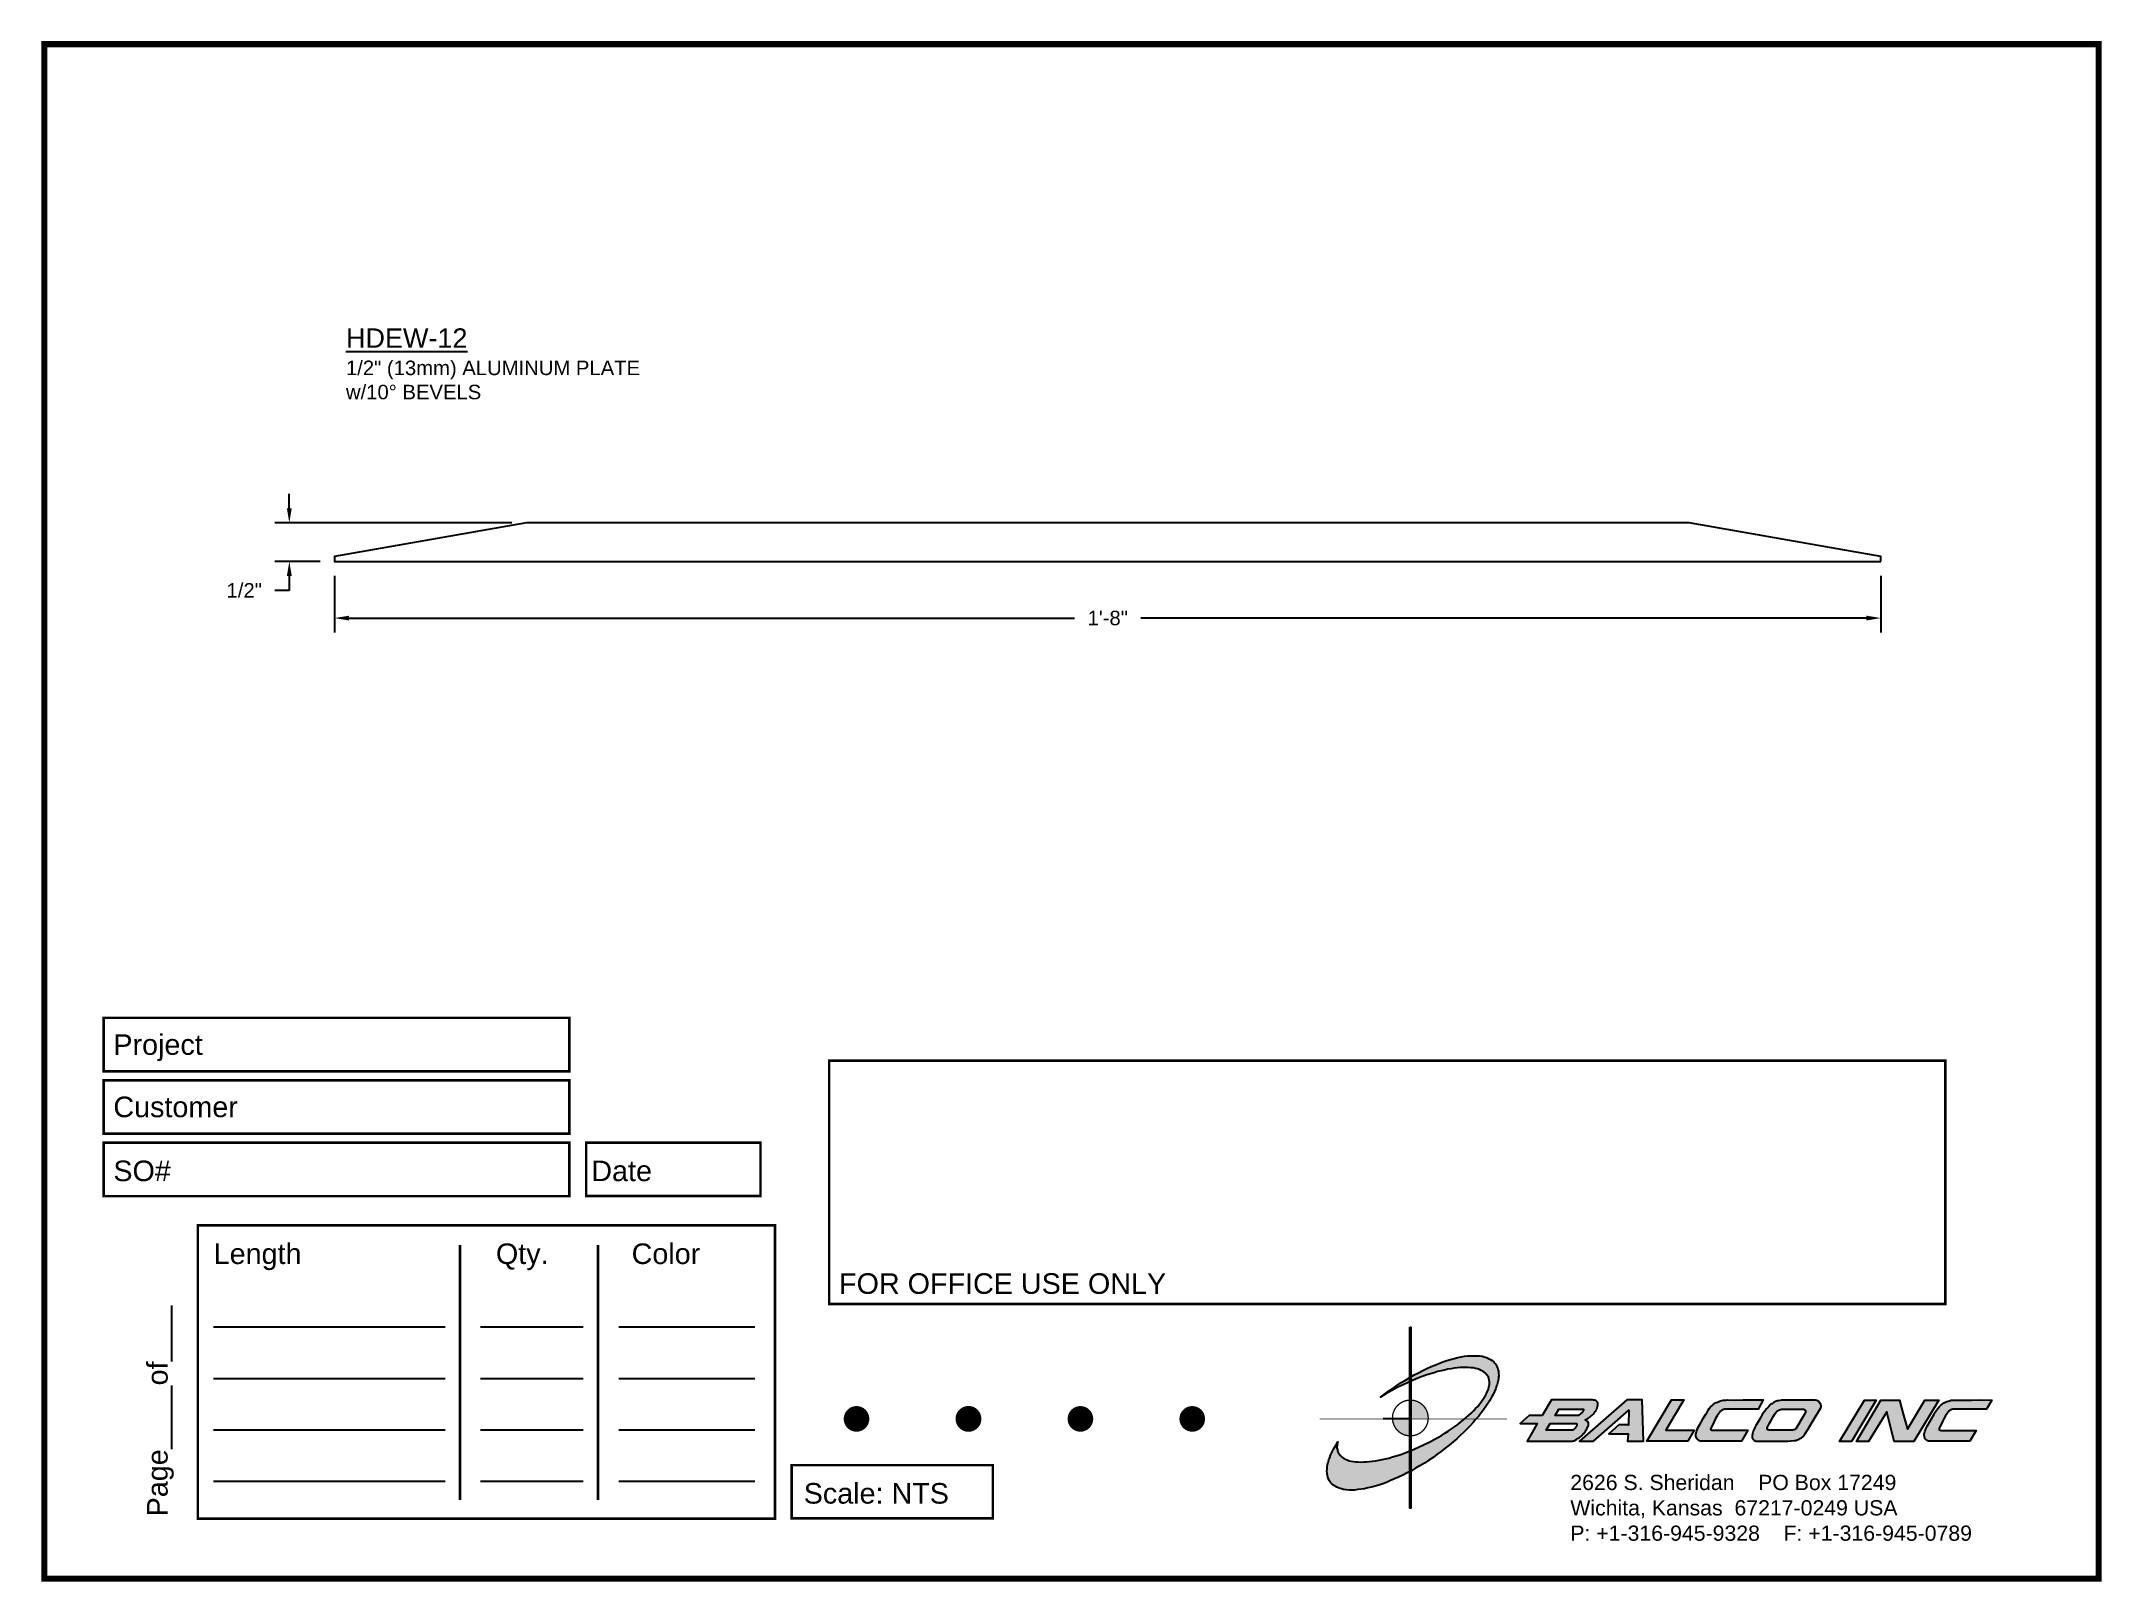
# Paper-space layout 'Breakout' of a CAD drawing. Extents: x 0 to 10, y 0 to 7.5.
# The model-space entities are those that its viewports show. They can reach past a viewport. Long polylines and large blocks are cut down to what shows.
import ezdxf

# ---------------------------------------------------------------- set-up
doc = ezdxf.new("R2010")
doc.units = 0
doc.header["$MEASUREMENT"] = 0
doc.layers.get('0').update_dxf_attribs({"linetype": 'CONTINUOUS'})
doc.layers.get('DEFPOINTS').update_dxf_attribs({"linetype": 'CONTINUOUS'})
for name, color, linetype in [('BORDER', 7, 'CONTINUOUS'), ('DIMENSIONS', 3, 'CONTINUOUS'), ('METALS', 7, 'CONTINUOUS'), ('TEXT', 2, 'CONTINUOUS')]:
    doc.layers.add(name, color=color, linetype=linetype)
doc.styles.add('ARIAL', font='ARIAL.TTF')
doc.dimstyles.new('ARIAL', dxfattribs={"dimtxt": 0.1875, "dimasz": 0.1875, "dimexe": 0.1875, "dimexo": 0.1875, "dimgap": 0.1875, "dimtad": 0, "dimtih": 1, "dimtoh": 1, "dimdec": 4, "dimzin": 0, "dimtxsty": 'ARIAL', "dimcen": 0.1875, "dimazin": 3, "dimtfac": 1, "dimtdec": 4, "dimtofl": 0, "dimtmove": 0, "dimatfit": 3, "dimtolj": 1, "dimtzin": 0})

# ---------------------------------------------------------------- blocks, each defined once
blk = doc.blocks.new('CADLOGO')
h = blk.add_hatch(color=256)
h.paths.add_polyline_path([(0.918, 1.81), (0.909, 1.81), (0.909, 1.322), (0.918, 1.327)])
h.paths.add_polyline_path([(0.918, 1.285), (0.909, 1.281), (0.909, 1.1), (0.918, 1.1)])
h.paths.add_polyline_path([(0.918, 0.917), (0.909, 0.917), (0.909, 0.762), (0.909, 0.753), (0.91, 0.753), (0.918, 0.753)])
h.paths.add_polyline_path([(0.918, 1.091), (0.918, 1.1), (0.91, 1.1), (0.909, 1.1), (0.909, 0.917), (0.918, 0.917), (0.918, 0.919), (0.915, 0.919)])
h.paths.add_polyline_path([(0.918, 0.412), (0.909, 0.407), (0.909, 0.049), (0.918, 0.049)])
h.paths.add_polyline_path([(0.918, 0.753), (0.909, 0.753), (0.909, 0.606), (0.918, 0.609)])
h.paths.add_polyline_path([(0.918, 0.609), (0.909, 0.606), (0.909, 0.407), (0.918, 0.412)])
h.paths.add_polyline_path([(0.918, 1.327), (0.909, 1.322), (0.909, 1.281), (0.918, 1.285)])
h = blk.add_hatch(color=175)
h.paths.add_polyline_path([(0.574, 0.51), (0.543, 0.506), (0.514, 0.502), (0.487, 0.499), (0.459, 0.499), (0.432, 0.497), (0.406, 0.499), (0.382, 0.5), (0.36, 0.502), (0.338, 0.508), (0.318, 0.511), (0.298, 0.519), (0.282, 0.526), (0.265, 0.533), (0.252, 0.543), (0.24, 0.553), (0.234, 0.559), (0.229, 0.564), (0.22, 0.577), (0.212, 0.592), (0.205, 0.607), (0.203, 0.616), (0.201, 0.627), (0.199, 0.643), (0.201, 0.66), (0.201, 0.671), (0.205, 0.682), (0.207, 0.694), (0.19, 0.667), (0.176, 0.641), (0.161, 0.616), (0.148, 0.59), (0.137, 0.566), (0.128, 0.543), (0.119, 0.519), (0.113, 0.495), (0.108, 0.473), (0.104, 0.451), (0.103, 0.44), (0.103, 0.429), (0.101, 0.409), (0.103, 0.391), (0.104, 0.38), (0.106, 0.371), (0.11, 0.352), (0.115, 0.336), (0.124, 0.318), (0.13, 0.31), (0.135, 0.301), (0.143, 0.294), (0.15, 0.286), (0.165, 0.274), (0.181, 0.263), (0.199, 0.254), (0.22, 0.244), (0.242, 0.237), (0.263, 0.232), (0.289, 0.228), (0.315, 0.226), (0.342, 0.226), (0.371, 0.226), (0.402, 0.23), (0.434, 0.233), (0.467, 0.239), (0.499, 0.246), (0.534, 0.254), (0.571, 0.263), (0.606, 0.275), (0.644, 0.286), (0.682, 0.301), (0.721, 0.318), (0.759, 0.334), (0.799, 0.352), (0.841, 0.371), (0.882, 0.393), (0.909, 0.407), (0.909, 0.606), (0.884, 0.596), (0.847, 0.583), (0.81, 0.57), (0.774, 0.559), (0.739, 0.548), (0.704, 0.537), (0.671, 0.53), (0.638, 0.522), (0.606, 0.515)])
h.paths.add_polyline_path([(1.18, 0.738), (1.109, 0.698), (1.034, 0.661), (0.957, 0.627), (0.918, 0.609), (0.918, 0.412), (0.924, 0.414), (0.964, 0.438), (1.006, 0.462), (1.05, 0.489), (1.092, 0.517), (1.134, 0.544), (1.174, 0.574), (1.215, 0.603), (1.253, 0.634), (1.291, 0.663), (1.328, 0.694), (1.365, 0.725), (1.399, 0.757), (1.432, 0.788), (1.463, 0.819), (1.494, 0.85), (1.524, 0.883), (1.554, 0.917), (1.44, 0.917), (1.429, 0.908), (1.401, 0.886), (1.374, 0.864), (1.343, 0.842), (1.312, 0.822), (1.28, 0.8), (1.248, 0.778), (1.215, 0.758)])
h.paths.add_polyline_path([(1.769, 1.382), (1.767, 1.393), (1.763, 1.404), (1.758, 1.422), (1.749, 1.441), (1.743, 1.45), (1.738, 1.457), (1.73, 1.464), (1.725, 1.472), (1.709, 1.485), (1.692, 1.496), (1.674, 1.506), (1.654, 1.514), (1.632, 1.521), (1.61, 1.527), (1.584, 1.53), (1.559, 1.532), (1.531, 1.532), (1.502, 1.532), (1.471, 1.53), (1.44, 1.527), (1.407, 1.521), (1.374, 1.514), (1.339, 1.505), (1.304, 1.496), (1.268, 1.485), (1.229, 1.472), (1.191, 1.457), (1.152, 1.442), (1.114, 1.426), (1.074, 1.408), (1.034, 1.388), (0.991, 1.367), (0.951, 1.346), (0.918, 1.327), (0.918, 1.285), (0.926, 1.289), (0.964, 1.305), (1.001, 1.32), (1.037, 1.333), (1.074, 1.346), (1.109, 1.356), (1.143, 1.367), (1.178, 1.378), (1.213, 1.386), (1.246, 1.393), (1.277, 1.4), (1.31, 1.406), (1.339, 1.41), (1.368, 1.413), (1.398, 1.417), (1.425, 1.417), (1.452, 1.419), (1.476, 1.417), (1.502, 1.415), (1.524, 1.413), (1.546, 1.408), (1.566, 1.404), (1.584, 1.397), (1.602, 1.389), (1.617, 1.382), (1.632, 1.373), (1.644, 1.362), (1.65, 1.356), (1.655, 1.351), (1.665, 1.338), (1.672, 1.325), (1.677, 1.309), (1.681, 1.294), (1.683, 1.278), (1.683, 1.261), (1.683, 1.252), (1.681, 1.243), (1.677, 1.225), (1.672, 1.207), (1.665, 1.186), (1.655, 1.166), (1.644, 1.146), (1.632, 1.126), (1.619, 1.106), (1.602, 1.084), (1.586, 1.062), (1.568, 1.04), (1.548, 1.018), (1.527, 0.996), (1.504, 0.974), (1.48, 0.952), (1.456, 0.93), (1.44, 0.917), (1.554, 0.917), (1.579, 0.945), (1.602, 0.976), (1.626, 1.007), (1.648, 1.038), (1.668, 1.067), (1.687, 1.097), (1.703, 1.128), (1.719, 1.155), (1.732, 1.185), (1.743, 1.212), (1.752, 1.239), (1.758, 1.252), (1.762, 1.265), (1.767, 1.291), (1.771, 1.314), (1.771, 1.327), (1.773, 1.338), (1.771, 1.362), (1.771, 1.373)])
h.paths.add_polyline_path([(0.867, 1.296), (0.825, 1.271), (0.781, 1.243), (0.741, 1.214), (0.701, 1.186), (0.66, 1.157), (0.622, 1.128), (0.675, 1.161), (0.732, 1.194), (0.79, 1.225), (0.82, 1.239), (0.851, 1.254), (0.909, 1.281), (0.909, 1.322)])
h = blk.add_hatch(color=256)
h.paths.add_polyline_path([(1.074, 0.991), (1.07, 1.001), (1.065, 1.011), (1.059, 1.021), (1.053, 1.03), (1.046, 1.038), (1.039, 1.047), (1.031, 1.054), (1.022, 1.062), (1.014, 1.068), (1.004, 1.074), (0.995, 1.08), (0.985, 1.085), (0.975, 1.089), (0.964, 1.093), (0.954, 1.096), (0.943, 1.098), (0.932, 1.099), (0.921, 1.1), (0.918, 1.1), (0.918, 0.917), (0.94, 0.917), (1.086, 0.917), (1.087, 0.927), (1.086, 0.938), (1.085, 0.949), (1.083, 0.96), (1.081, 0.97), (1.078, 0.981)])
h.paths.add_polyline_path([(0.909, 0.917), (0.739, 0.917), (0.74, 0.91), (0.741, 0.899), (0.743, 0.888), (0.746, 0.878), (0.75, 0.867), (0.754, 0.857), (0.758, 0.847), (0.764, 0.837), (0.77, 0.828), (0.776, 0.819), (0.783, 0.811), (0.791, 0.803), (0.799, 0.795), (0.808, 0.788), (0.817, 0.782), (0.826, 0.776), (0.836, 0.771), (0.846, 0.766), (0.856, 0.762), (0.867, 0.759), (0.877, 0.757), (0.888, 0.755), (0.899, 0.753), (0.909, 0.753)])
h.paths.add_polyline_path([(0.918, 1.1), (0.91, 1.1), (0.909, 1.1), (0.909, 0.917), (0.918, 0.917)])
h = blk.add_hatch(color=256)
h.paths.add_polyline_path([(2.148, 0.874), (2.098, 0.784), (2.049, 0.7), (2.484, 0.7), (2.491, 0.702), (2.501, 0.703), (2.508, 0.705), (2.512, 0.707), (2.517, 0.711), (2.532, 0.72), (2.546, 0.729), (2.554, 0.735), (2.563, 0.74), (2.572, 0.747), (2.581, 0.757), (2.59, 0.768), (2.599, 0.777), (2.616, 0.799), (2.623, 0.811), (2.63, 0.822), (2.636, 0.833), (2.641, 0.844), (2.645, 0.855), (2.647, 0.864), (2.647, 0.879), (2.645, 0.883), (2.641, 0.886), (2.638, 0.892), (2.629, 0.899), (2.619, 0.905), (2.612, 0.91), (2.64, 0.921), (2.658, 0.936), (2.669, 0.943), (2.678, 0.95), (2.694, 0.967), (2.702, 0.976), (2.709, 0.985), (2.716, 0.994), (2.722, 1.005), (2.727, 1.014), (2.731, 1.025), (2.735, 1.038), (2.736, 1.049), (2.738, 1.062), (2.738, 1.073), (2.733, 1.082), (2.727, 1.088), (2.72, 1.093), (2.713, 1.097), (2.704, 1.099), (2.694, 1.1), (2.685, 1.102), (2.674, 1.102), (2.285, 1.102), (2.195, 0.952), (2.069, 0.952), (1.981, 0.874)])
h.paths.add_polyline_path([(2.274, 0.874), (2.53, 0.874), (2.534, 0.865), (2.532, 0.852), (2.524, 0.841), (2.515, 0.828), (2.505, 0.815), (2.493, 0.81), (2.49, 0.808), (2.235, 0.808)], flags=16)
h.paths.add_polyline_path([(2.321, 0.952), (2.356, 1.014), (2.587, 1.014), (2.592, 1.014), (2.597, 1.014), (2.597, 1.003), (2.59, 0.991), (2.583, 0.98), (2.569, 0.966), (2.555, 0.958), (2.546, 0.952), (2.535, 0.952)], flags=16)
h.paths.add_polyline_path([(3.04, 1.002), (3.036, 0.859), (2.941, 0.859), (2.844, 0.773), (3.031, 0.773), (3.027, 0.7), (3.181, 0.7), (3.168, 1.102), (3.02, 1.102), (2.557, 0.7), (2.694, 0.7)])
h.paths.add_polyline_path([(3.214, 0.7), (3.611, 0.7), (3.675, 0.808), (3.397, 0.808), (3.441, 0.881), (3.483, 0.952), (3.574, 1.102), (3.454, 1.102)])
h.paths.add_polyline_path([(3.788, 0.965), (3.766, 0.927), (3.743, 0.885), (3.721, 0.846), (3.71, 0.83), (3.702, 0.811), (3.697, 0.795), (3.693, 0.778), (3.691, 0.769), (3.691, 0.76), (3.691, 0.749), (3.693, 0.74), (3.7, 0.727), (3.708, 0.716), (3.711, 0.714), (3.724, 0.705), (3.733, 0.702), (3.744, 0.702), (3.757, 0.7), (3.774, 0.7), (4.134, 0.7), (4.196, 0.808), (3.854, 0.808), (3.841, 0.808), (3.833, 0.816), (3.836, 0.826), (3.843, 0.841), (3.856, 0.864), (3.869, 0.892), (3.883, 0.921), (3.898, 0.949), (3.914, 0.972), (3.924, 0.983), (3.931, 0.992), (3.943, 1.002), (3.954, 1.008), (3.969, 1.011), (4.297, 1.011), (4.346, 1.102), (4.238, 1.102), (4.15, 1.102), (4.075, 1.1), (3.997, 1.102), (3.982, 1.1), (3.968, 1.1), (3.955, 1.099), (3.942, 1.097), (3.92, 1.089), (3.9, 1.082), (3.889, 1.078), (3.88, 1.073), (3.863, 1.062), (3.849, 1.049), (3.834, 1.035), (3.821, 1.018), (3.81, 1.002), (3.799, 0.983)])
h.paths.add_polyline_path([(4.509, 1.097), (4.496, 1.095), (4.485, 1.093), (4.476, 1.089), (4.465, 1.086), (4.447, 1.077), (4.43, 1.066), (4.421, 1.06), (4.414, 1.055), (4.399, 1.04), (4.386, 1.025), (4.372, 1.011), (4.361, 0.994), (4.35, 0.976), (4.337, 0.96), (4.317, 0.923), (4.297, 0.888), (4.275, 0.855), (4.26, 0.828), (4.255, 0.813), (4.247, 0.799), (4.244, 0.784), (4.242, 0.777), (4.24, 0.769), (4.238, 0.753), (4.238, 0.735), (4.246, 0.722), (4.251, 0.714), (4.253, 0.713), (4.257, 0.711), (4.262, 0.705), (4.269, 0.703), (4.278, 0.702), (4.289, 0.7), (4.564, 0.7), (4.571, 0.7), (4.584, 0.702), (4.613, 0.703), (4.648, 0.707), (4.664, 0.709), (4.677, 0.713), (4.686, 0.716), (4.694, 0.722), (4.705, 0.727), (4.717, 0.735), (4.73, 0.744), (4.741, 0.755), (4.752, 0.769), (4.781, 0.815), (4.833, 0.903), (4.906, 1.025), (4.908, 1.035), (4.908, 1.046), (4.906, 1.051), (4.906, 1.057), (4.9, 1.069), (4.893, 1.08), (4.889, 1.082), (4.888, 1.086), (4.88, 1.089), (4.873, 1.093), (4.866, 1.097), (4.856, 1.1), (4.846, 1.1), (4.844, 1.1), (4.73, 1.1), (4.626, 1.1), (4.58, 1.1), (4.542, 1.099), (4.524, 1.099)])
h.paths.add_polyline_path([(4.527, 1.011), (4.54, 1.011), (4.745, 1.011), (4.752, 1.003), (4.758, 0.998), (4.758, 0.985), (4.756, 0.98), (4.754, 0.974), (4.749, 0.965), (4.743, 0.956), (4.734, 0.941), (4.663, 0.821), (4.648, 0.812), (4.639, 0.81), (4.633, 0.808), (4.622, 0.808), (4.61, 0.808), (4.416, 0.808), (4.398, 0.808), (4.39, 0.813), (4.387, 0.813), (4.385, 0.819), (4.378, 0.825), (4.385, 0.832), (4.408, 0.877), (4.428, 0.914), (4.447, 0.945), (4.454, 0.96), (4.461, 0.971), (4.474, 0.986), (4.487, 0.996), (4.496, 1.002), (4.508, 1.009), (4.516, 1.009)], flags=16)
h.paths.add_polyline_path([(5.089, 0.698), (5.206, 0.698), (5.445, 1.1), (5.33, 1.099)])
h.paths.add_polyline_path([(5.489, 1.099), (5.252, 0.698), (5.37, 0.698), (5.548, 0.987), (5.621, 0.698), (5.811, 0.698), (6.055, 1.099), (5.919, 1.1), (5.749, 0.817), (5.709, 0.954), (5.691, 1.024), (5.672, 1.099)])
h.paths.add_polyline_path([(6.086, 1.06), (6.069, 1.047), (6.056, 1.035), (6.044, 1.018), (6.031, 1.002), (6.02, 0.983), (6.009, 0.965), (5.987, 0.925), (5.965, 0.885), (5.941, 0.846), (5.932, 0.828), (5.923, 0.811), (5.917, 0.795), (5.914, 0.778), (5.912, 0.769), (5.912, 0.758), (5.914, 0.749), (5.916, 0.738), (5.921, 0.725), (5.928, 0.716), (5.936, 0.709), (5.945, 0.705), (5.954, 0.702), (5.965, 0.7), (5.98, 0.7), (5.994, 0.7), (6.355, 0.7), (6.419, 0.806), (6.073, 0.806), (6.056, 0.811), (6.056, 0.821), (6.056, 0.826), (6.064, 0.841), (6.077, 0.864), (6.089, 0.892), (6.104, 0.919), (6.119, 0.947), (6.135, 0.972), (6.144, 0.983), (6.153, 0.992), (6.163, 1), (6.166, 1.003), (6.172, 1.005), (6.178, 1.008), (6.19, 1.011), (6.517, 1.011), (6.569, 1.1), (6.459, 1.102), (6.373, 1.1), (6.296, 1.1), (6.217, 1.1), (6.203, 1.1), (6.19, 1.099), (6.175, 1.099), (6.164, 1.095), (6.141, 1.089), (6.12, 1.082), (6.111, 1.077), (6.102, 1.073)])
blk.add_hatch(color=256).paths.add_polyline_path([(0.918, 0.609), (0.909, 0.606), (0.909, 0.407), (0.918, 0.412)])
for q in [(0.65, 0.917), (0.909, 0.648)]:
    blk.add_line((0.909, 0.917), q)
at = {"color": 7}
for points in [[(0.909, 1.81), (0.918, 1.81), (0.918, 0.049), (0.909, 0.049), (0.909, 1.81)], [(2.738, 1.073), (2.733, 1.082), (2.727, 1.088), (2.72, 1.093), (2.713, 1.097), (2.704, 1.099), (2.694, 1.1), (2.685, 1.102), (2.674, 1.102), (2.285, 1.102), (2.195, 0.952), (2.069, 0.952), (1.981, 0.874), (2.148, 0.874), (2.098, 0.784), (2.049, 0.7), (2.484, 0.7), (2.491, 0.702), (2.501, 0.703), (2.508, 0.705), (2.512, 0.707), (2.517, 0.711), (2.532, 0.72), (2.546, 0.729), (2.554, 0.735), (2.563, 0.74), (2.572, 0.747), (2.581, 0.757), (2.59, 0.768), (2.599, 0.777), (2.616, 0.799), (2.623, 0.811), (2.63, 0.822), (2.636, 0.833), (2.641, 0.844), (2.645, 0.855), (2.647, 0.864), (2.647, 0.874), (2.647, 0.879), (2.645, 0.883), (2.641, 0.886), (2.638, 0.892), (2.629, 0.899), (2.619, 0.905), (2.612, 0.91), (2.64, 0.921), (2.658, 0.936), (2.669, 0.943), (2.678, 0.95), (2.694, 0.967), (2.702, 0.976), (2.709, 0.985), (2.716, 0.994), (2.722, 1.005), (2.727, 1.014), (2.731, 1.025), (2.735, 1.038), (2.736, 1.049), (2.738, 1.062), (2.738, 1.073), (2.738, 1.073)], [(2.587, 0.985), (2.583, 0.98), (2.572, 0.969), (2.565, 0.963), (2.555, 0.958), (2.546, 0.952), (2.535, 0.952), (2.321, 0.952), (2.356, 1.014), (2.587, 1.014), (2.592, 1.014), (2.594, 1.014), (2.596, 1.013), (2.597, 1.011), (2.597, 1.005), (2.596, 1), (2.59, 0.991), (2.587, 0.985), (2.587, 0.985)], [(3.027, 0.7), (3.181, 0.7), (3.168, 1.102), (3.02, 1.102), (2.557, 0.7), (2.694, 0.7), (3.04, 1.002), (3.036, 0.859), (3.038, 0.859), (2.941, 0.859), (2.844, 0.773), (3.031, 0.773), (3.027, 0.7), (3.027, 0.7)], [(3.214, 0.7), (3.454, 1.102), (3.574, 1.102), (3.483, 0.952), (3.441, 0.881), (3.397, 0.808), (3.675, 0.808), (3.611, 0.7), (3.214, 0.7), (3.214, 0.7)], [(3.969, 1.011), (3.96, 1.009), (3.955, 1.007), (3.949, 1.005), (3.946, 1.003), (3.94, 1), (3.931, 0.992), (3.924, 0.983), (3.914, 0.972), (3.898, 0.949), (3.883, 0.921), (3.869, 0.892), (3.856, 0.864), (3.843, 0.841), (3.836, 0.826), (3.834, 0.821), (3.834, 0.817), (3.836, 0.813), (3.839, 0.81), (3.847, 0.808), (3.854, 0.808), (4.196, 0.808), (4.134, 0.7), (3.774, 0.7), (3.757, 0.7), (3.744, 0.702), (3.733, 0.702), (3.724, 0.705), (3.715, 0.711), (3.711, 0.713), (3.708, 0.716), (3.7, 0.727), (3.693, 0.74), (3.691, 0.749), (3.691, 0.76), (3.691, 0.769), (3.693, 0.778), (3.697, 0.795), (3.702, 0.811), (3.71, 0.83), (3.721, 0.846), (3.743, 0.885), (3.766, 0.927), (3.788, 0.965), (3.799, 0.983), (3.81, 1.002), (3.821, 1.018), (3.834, 1.035), (3.849, 1.049), (3.863, 1.062), (3.88, 1.073), (3.889, 1.078), (3.9, 1.082), (3.92, 1.089), (3.942, 1.097), (3.955, 1.099), (3.968, 1.1), (3.982, 1.1), (3.997, 1.102), (4.075, 1.1), (4.15, 1.102), (4.238, 1.102), (4.346, 1.102), (4.297, 1.011), (3.969, 1.011), (3.969, 1.011)], [(4.846, 1.1), (4.844, 1.1), (4.73, 1.1), (4.626, 1.1), (4.58, 1.1), (4.542, 1.099), (4.524, 1.099), (4.509, 1.097), (4.496, 1.095), (4.485, 1.093), (4.476, 1.089), (4.465, 1.086), (4.447, 1.077), (4.43, 1.066), (4.421, 1.06), (4.414, 1.055), (4.399, 1.04), (4.386, 1.025), (4.372, 1.011), (4.361, 0.994), (4.35, 0.976), (4.337, 0.96), (4.317, 0.923), (4.297, 0.888), (4.275, 0.855), (4.26, 0.828), (4.255, 0.813), (4.247, 0.799), (4.244, 0.784), (4.242, 0.777), (4.24, 0.769), (4.238, 0.753), (4.238, 0.735), (4.246, 0.722), (4.251, 0.714), (4.253, 0.713), (4.257, 0.711), (4.262, 0.705), (4.269, 0.703), (4.278, 0.702), (4.289, 0.7), (4.564, 0.7), (4.571, 0.7), (4.584, 0.702), (4.613, 0.703), (4.648, 0.707), (4.664, 0.709), (4.677, 0.713), (4.686, 0.716), (4.694, 0.722), (4.705, 0.727), (4.717, 0.735), (4.73, 0.744), (4.741, 0.755), (4.752, 0.769), (4.781, 0.815), (4.833, 0.903), (4.906, 1.025), (4.908, 1.035), (4.908, 1.046), (4.906, 1.051), (4.906, 1.057), (4.9, 1.069), (4.897, 1.075), (4.893, 1.08), (4.889, 1.082), (4.888, 1.086), (4.88, 1.089), (4.873, 1.093), (4.866, 1.097), (4.856, 1.1), (4.846, 1.1), (4.846, 1.1)], [(4.734, 0.941), (4.663, 0.821), (4.653, 0.815), (4.646, 0.811), (4.639, 0.81), (4.633, 0.808), (4.622, 0.808), (4.61, 0.808), (4.416, 0.808), (4.403, 0.808), (4.396, 0.81), (4.39, 0.813), (4.388, 0.813), (4.386, 0.815), (4.385, 0.819), (4.383, 0.821), (4.383, 0.826), (4.383, 0.83), (4.385, 0.832), (4.408, 0.877), (4.428, 0.914), (4.447, 0.945), (4.454, 0.96), (4.461, 0.971), (4.471, 0.982), (4.478, 0.989), (4.487, 0.996), (4.496, 1.002), (4.505, 1.007), (4.511, 1.009), (4.516, 1.009), (4.527, 1.011), (4.54, 1.011), (4.743, 1.011), (4.749, 1.007), (4.752, 1.003), (4.756, 1), (4.758, 0.994), (4.758, 0.985), (4.756, 0.98), (4.754, 0.974), (4.749, 0.965), (4.743, 0.956), (4.734, 0.941), (4.734, 0.941)], [(5.089, 0.698), (5.33, 1.099), (5.445, 1.1), (5.206, 0.698), (5.091, 0.698), (5.089, 0.698), (5.089, 0.698)], [(5.811, 0.698), (5.621, 0.698), (5.548, 0.987), (5.37, 0.698), (5.252, 0.698), (5.489, 1.099), (5.672, 1.099), (5.691, 1.024), (5.709, 0.954), (5.749, 0.817), (5.919, 1.1), (6.055, 1.099), (5.811, 0.698), (5.811, 0.698)], [(6.19, 1.011), (6.181, 1.009), (6.175, 1.007), (6.172, 1.005), (6.166, 1.003), (6.163, 1), (6.153, 0.992), (6.144, 0.983), (6.135, 0.972), (6.119, 0.947), (6.104, 0.919), (6.089, 0.892), (6.077, 0.864), (6.064, 0.841), (6.056, 0.826), (6.056, 0.821), (6.056, 0.815), (6.058, 0.811), (6.062, 0.81), (6.067, 0.808), (6.077, 0.806), (6.419, 0.806), (6.355, 0.7), (5.994, 0.7), (5.98, 0.7), (5.965, 0.7), (5.954, 0.702), (5.945, 0.705), (5.936, 0.709), (5.932, 0.713), (5.928, 0.716), (5.921, 0.725), (5.916, 0.738), (5.914, 0.749), (5.912, 0.758), (5.912, 0.769), (5.914, 0.778), (5.917, 0.795), (5.923, 0.811), (5.932, 0.828), (5.941, 0.846), (5.965, 0.885), (5.987, 0.925), (6.009, 0.965), (6.02, 0.983), (6.031, 1.002), (6.044, 1.018), (6.056, 1.035), (6.069, 1.047), (6.086, 1.06), (6.102, 1.073), (6.111, 1.077), (6.12, 1.082), (6.141, 1.089), (6.164, 1.095), (6.175, 1.099), (6.19, 1.099), (6.203, 1.1), (6.217, 1.1), (6.296, 1.1), (6.373, 1.1), (6.459, 1.102), (6.569, 1.1), (6.517, 1.011), (6.19, 1.011), (6.19, 1.011)], [(2.484, 0.808), (2.235, 0.808), (2.274, 0.874), (2.524, 0.874), (2.53, 0.872), (2.532, 0.87), (2.533, 0.866), (2.533, 0.863), (2.532, 0.852), (2.524, 0.841), (2.515, 0.828), (2.506, 0.817), (2.501, 0.813), (2.493, 0.81), (2.49, 0.808), (2.486, 0.808), (2.484, 0.808), (2.484, 0.808)]]:
    blk.add_lwpolyline(points, dxfattribs=at)
at = {"color": 175}
blk.add_lwpolyline([(1.758, 1.422), (1.763, 1.404), (1.767, 1.393), (1.769, 1.382), (1.771, 1.373), (1.771, 1.362), (1.773, 1.338), (1.771, 1.327), (1.771, 1.314), (1.767, 1.291), (1.762, 1.265), (1.758, 1.252), (1.752, 1.239), (1.743, 1.212), (1.732, 1.185), (1.719, 1.155), (1.703, 1.128), (1.687, 1.097), (1.668, 1.067), (1.648, 1.038), (1.626, 1.007), (1.602, 0.976), (1.579, 0.945), (1.551, 0.914), (1.524, 0.883), (1.494, 0.85), (1.463, 0.819), (1.432, 0.788), (1.399, 0.757), (1.365, 0.725), (1.328, 0.694), (1.291, 0.663), (1.253, 0.634), (1.215, 0.603), (1.174, 0.574), (1.134, 0.544), (1.092, 0.517), (1.05, 0.489), (1.006, 0.462), (0.964, 0.438), (0.924, 0.414), (0.882, 0.393), (0.841, 0.371), (0.799, 0.352), (0.759, 0.334), (0.721, 0.318), (0.682, 0.301), (0.644, 0.286), (0.606, 0.275), (0.571, 0.263), (0.534, 0.254), (0.499, 0.246), (0.467, 0.239), (0.434, 0.233), (0.402, 0.23), (0.371, 0.226), (0.342, 0.226), (0.315, 0.226), (0.289, 0.228), (0.263, 0.232), (0.242, 0.237), (0.22, 0.244), (0.199, 0.254), (0.181, 0.263), (0.165, 0.274), (0.15, 0.286), (0.143, 0.294), (0.135, 0.301), (0.13, 0.31), (0.124, 0.318), (0.115, 0.336), (0.11, 0.352), (0.106, 0.371), (0.104, 0.38), (0.103, 0.391), (0.101, 0.409), (0.103, 0.429), (0.103, 0.44), (0.104, 0.451), (0.108, 0.473), (0.113, 0.495), (0.119, 0.519), (0.128, 0.543), (0.137, 0.566), (0.148, 0.59), (0.161, 0.616), (0.176, 0.641), (0.19, 0.667), (0.207, 0.694), (0.205, 0.682), (0.201, 0.671), (0.201, 0.66), (0.199, 0.649), (0.199, 0.638), (0.201, 0.627), (0.203, 0.616), (0.205, 0.607), (0.212, 0.592), (0.22, 0.577), (0.229, 0.564), (0.234, 0.559), (0.24, 0.553), (0.252, 0.543), (0.265, 0.533), (0.282, 0.526), (0.298, 0.519), (0.318, 0.511), (0.338, 0.508), (0.36, 0.502), (0.382, 0.5), (0.406, 0.499), (0.432, 0.497), (0.459, 0.499), (0.487, 0.499), (0.514, 0.502), (0.543, 0.506), (0.574, 0.51), (0.606, 0.515), (0.638, 0.522), (0.671, 0.53), (0.704, 0.537), (0.739, 0.548), (0.774, 0.559), (0.81, 0.57), (0.847, 0.583), (0.884, 0.596), (0.92, 0.61), (0.957, 0.627), (1.034, 0.661), (1.109, 0.698), (1.18, 0.738), (1.215, 0.758), (1.248, 0.778), (1.28, 0.8), (1.312, 0.822), (1.343, 0.842), (1.374, 0.864), (1.401, 0.886), (1.429, 0.908), (1.456, 0.93), (1.48, 0.952), (1.504, 0.974), (1.527, 0.996), (1.548, 1.018), (1.568, 1.04), (1.586, 1.062), (1.602, 1.084), (1.619, 1.106), (1.632, 1.126), (1.644, 1.146), (1.655, 1.166), (1.665, 1.186), (1.672, 1.207), (1.677, 1.225), (1.681, 1.243), (1.683, 1.252), (1.683, 1.261), (1.683, 1.278), (1.681, 1.294), (1.677, 1.309), (1.672, 1.325), (1.665, 1.338), (1.655, 1.351), (1.65, 1.356), (1.644, 1.362), (1.632, 1.373), (1.617, 1.382), (1.602, 1.389), (1.584, 1.397), (1.566, 1.404), (1.546, 1.408), (1.524, 1.413), (1.502, 1.415), (1.476, 1.417), (1.452, 1.419), (1.425, 1.417), (1.398, 1.417), (1.368, 1.413), (1.339, 1.41), (1.31, 1.406), (1.277, 1.4), (1.246, 1.393), (1.213, 1.386), (1.178, 1.378), (1.143, 1.367), (1.109, 1.356), (1.074, 1.346), (1.037, 1.333), (1.001, 1.32), (0.964, 1.305), (0.926, 1.289), (0.851, 1.254), (0.82, 1.239), (0.79, 1.225), (0.732, 1.194), (0.675, 1.161), (0.622, 1.128), (0.66, 1.157), (0.701, 1.186), (0.741, 1.214), (0.781, 1.243), (0.825, 1.271), (0.867, 1.296), (0.909, 1.322), (0.951, 1.346), (0.991, 1.367), (1.034, 1.388), (1.074, 1.408), (1.114, 1.426), (1.152, 1.442), (1.191, 1.457), (1.229, 1.472), (1.268, 1.485), (1.304, 1.496), (1.339, 1.505), (1.374, 1.514), (1.407, 1.521), (1.44, 1.527), (1.471, 1.53), (1.502, 1.532), (1.531, 1.532), (1.559, 1.532), (1.584, 1.53), (1.61, 1.527), (1.632, 1.521), (1.654, 1.514), (1.674, 1.506), (1.692, 1.496), (1.709, 1.485), (1.725, 1.472), (1.73, 1.464), (1.738, 1.457), (1.743, 1.45), (1.749, 1.441), (1.758, 1.422), (1.758, 1.422)], dxfattribs=at)
at = {"color": 7, "const_width": 0.0128}
blk.add_lwpolyline([(1.087, 0.927), (1.086, 0.938), (1.085, 0.949), (1.083, 0.96), (1.081, 0.97), (1.078, 0.981), (1.074, 0.991), (1.07, 1.001), (1.065, 1.011), (1.059, 1.021), (1.053, 1.03), (1.046, 1.038), (1.039, 1.047), (1.031, 1.054), (1.022, 1.062), (1.014, 1.068), (1.004, 1.074), (0.995, 1.08), (0.985, 1.085), (0.975, 1.089), (0.964, 1.093), (0.954, 1.096), (0.943, 1.098), (0.932, 1.099), (0.921, 1.1), (0.91, 1.1), (0.899, 1.1), (0.888, 1.099), (0.877, 1.097), (0.867, 1.094), (0.856, 1.091), (0.846, 1.087), (0.836, 1.082), (0.826, 1.077), (0.817, 1.071), (0.808, 1.065), (0.799, 1.058), (0.791, 1.05), (0.783, 1.043), (0.776, 1.034), (0.77, 1.025), (0.764, 1.016), (0.758, 1.006), (0.754, 0.996), (0.75, 0.986), (0.746, 0.976), (0.743, 0.965), (0.741, 0.954), (0.74, 0.943), (0.739, 0.932), (0.739, 0.921), (0.74, 0.91), (0.741, 0.899), (0.743, 0.888), (0.746, 0.878), (0.75, 0.867), (0.754, 0.857), (0.758, 0.847), (0.764, 0.837), (0.77, 0.828), (0.776, 0.819), (0.783, 0.811), (0.791, 0.803), (0.799, 0.795), (0.808, 0.788), (0.817, 0.782), (0.826, 0.776), (0.836, 0.771), (0.846, 0.766), (0.856, 0.762), (0.867, 0.759), (0.877, 0.757), (0.888, 0.755), (0.899, 0.753), (0.91, 0.753), (0.921, 0.753), (0.932, 0.754), (0.943, 0.756), (0.954, 0.758), (0.964, 0.761), (0.975, 0.764), (0.985, 0.769), (0.995, 0.773), (1.004, 0.779), (1.014, 0.785), (1.022, 0.792), (1.031, 0.799), (1.039, 0.807), (1.046, 0.815), (1.053, 0.824), (1.059, 0.833), (1.065, 0.842), (1.07, 0.852), (1.074, 0.862), (1.078, 0.872), (1.081, 0.883), (1.083, 0.894), (1.085, 0.905), (1.086, 0.916), (1.087, 0.927)], dxfattribs=at)
at = {"color": 7}
blk.add_lwpolyline([(1.853, 0.917, 0.0091, 0.0091, 0), (0.029, 0.917, 0.00366, 0.00366, 0), (0.029, 0.917, 0.00366, 0.00366, 0)], format="xyseb", dxfattribs=at)
blk = doc.blocks.new('ACADLOGO')
blk.add_blockref('CADLOGO', (-0.011, 7.152))
blk = doc.blocks.new('EJCNOSINGDETAILSHEET')
at = {"layer": 'BORDER', "color": 253}
for p, q in [((0.823, 1.224), (1.95, 1.224)), ((2.122, 1.224), (2.622, 1.224)), ((2.794, 1.224), (3.457, 1.224)), ((0.823, 0.974), (1.95, 0.974)), ((2.122, 0.974), (2.622, 0.974)), ((2.794, 0.974), (3.457, 0.974)), ((0.823, 0.724), (1.95, 0.724)), ((2.122, 0.724), (2.622, 0.724)), ((2.794, 0.724), (3.457, 0.724)), ((0.823, 0.474), (1.95, 0.474)), ((2.122, 0.474), (2.622, 0.474)), ((2.794, 0.474), (3.457, 0.474))]:
    blk.add_line(p, q, dxfattribs=at)
at = {"layer": 'BORDER'}
for points, const_width in [([(0, 7.461), (9.993, 7.461), (9.993, 0), (0, 0)], 0.03), ([(0.289, 2.727), (2.554, 2.727), (2.554, 2.467), (0.289, 2.467)], 0.0125), ([(9.247, 1.336), (3.818, 1.336), (3.818, 2.519), (9.247, 2.519)], 0.0125), ([(0.289, 2.423), (2.554, 2.423), (2.554, 2.164), (0.289, 2.164)], 0.0125), ([(0.289, 2.12), (2.554, 2.12), (2.554, 1.86), (0.289, 1.86)], 0.0125), ([(2.636, 1.861), (2.636, 2.12), (3.484, 2.12), (3.484, 1.861)], 0.0125), ([(3.554, 0.292), (0.747, 0.292), (0.747, 1.718), (3.554, 1.718)], 0.0125), ([(3.635, 0.552), (4.614, 0.552), (4.614, 0.293), (3.635, 0.293)], 0.0125)]:
    blk.add_lwpolyline(points, close=True, dxfattribs=dict(at, const_width=const_width))
at = {"layer": 'BORDER', "const_width": 0.0125}
for points in [[(2.022, 1.623), (2.022, 0.382)], [(2.693, 1.623), (2.693, 0.382)]]:
    blk.add_lwpolyline(points, dxfattribs=at)
at = {"layer": 'BORDER', "color": 175, "const_width": 0.0625}
for points in [[(3.92, 0.777, 1), (3.982, 0.777, 1)], [(4.464, 0.777, 1), (4.527, 0.777, 1)], [(5.009, 0.777, 1), (5.071, 0.777, 1)], [(5.553, 0.777, 1), (5.615, 0.777, 1)]]:
    blk.add_lwpolyline(points, format="xyb", close=True, dxfattribs=at)
at = {"layer": 'BORDER', "xscale": 0.5, "yscale": 0.5, "zscale": 0.5}
blk.add_blockref('ACADLOGO', (6.194, -3.258), dxfattribs=at)
at = {"layer": 'BORDER', "style": 'ARIAL'}
for s, p in [('Project', (0.336, 2.547)), ('Customer', (0.336, 2.244)), ('SO#', (0.336, 1.933)), ('Date', (2.661, 1.933)), ('Length', (0.824, 1.53)), ('Qty.', (2.197, 1.53)), ('Color', (2.857, 1.53)), ('FOR OFFICE USE ONLY', (3.866, 1.385)), ('Scale: NTS', (3.694, 0.365))]:
    blk.add_text(s, height=0.1, dxfattribs=at).set_placement(p)
blk.add_text('Page%%u        %%uof%%u       ', height=0.1, rotation=90, dxfattribs=at).set_placement((0.6, 0.303))
at = {"layer": 'BORDER', "insert": (7.423, 0.505), "char_height": 0.074, "width": 2.3438, "attachment_point": 1, "style": 'ARIAL'}
blk.add_mtext('2626 S. Sheridan    PO Box 17249\\PWichita, Kansas  67217-0249 USA \\PP: +1-316-945-9328    F: +1-316-945-0789', dxfattribs=at)
blk = doc.blocks.new('*D16')
at = {"layer": 'DEFPOINTS', "color": 0}
for p in [(29.428, 1.732), (49.428, 1.732), (49.428, 1)]:
    blk.add_point(p, dxfattribs=at)
at = {"layer": 'DIMENSIONS', "color": 0}
for p, q in [((29.428, 1.545), (29.428, 0.812)), ((49.428, 1.545), (49.428, 0.812)), ((29.616, 1), (39, 1)), ((49.241, 1), (39.856, 1))]:
    blk.add_line(p, q, dxfattribs=at)
for points in [[(29.616, 1.031), (29.616, 0.969), (29.428, 1)], [(49.241, 1.031), (49.241, 0.969), (49.428, 1)]]:
    blk.add_solid(points, dxfattribs=at)
at = {"layer": 'DIMENSIONS', "color": 0, "insert": (39.428, 1), "char_height": 0.1875, "attachment_point": 5, "style": 'ARIAL'}
blk.add_mtext('\\A1;1\'-8"', dxfattribs=at)
blk = doc.blocks.new('*D17')
at = {"layer": 'DEFPOINTS', "color": 0}
for p in [(31.909, 2.232), (28.842, 1.732), (29.428, 1.732)]:
    blk.add_point(p, dxfattribs=at)
at = {"layer": 'DIMENSIONS', "color": 0}
for p, q in [((28.842, 2.42), (28.842, 2.607)), ((31.722, 2.232), (28.655, 2.232)), ((29.241, 1.732), (28.655, 1.732)), ((28.842, 1.357), (28.655, 1.357)), ((28.842, 1.545), (28.842, 1.357))]:
    blk.add_line(p, q, dxfattribs=at)
for points in [[(28.811, 2.42), (28.874, 2.42), (28.842, 2.232)], [(28.811, 1.545), (28.874, 1.545), (28.842, 1.732)]]:
    blk.add_solid(points, dxfattribs=at)
at = {"layer": 'DIMENSIONS', "color": 0, "insert": (28.259, 1.357), "char_height": 0.1875, "attachment_point": 5, "style": 'ARIAL'}
blk.add_mtext('\\A1;1/2"', dxfattribs=at)

msp = doc.modelspace()

# ---------------------------------------------------------------- linework, layer by layer
at = {"layer": 'METALS'}
msp.add_lwpolyline([(49.42801, 1.73221), (49.42801, 1.79471), (46.94683, 2.23221), (31.9092, 2.23221), (29.42801, 1.79471), (29.42801, 1.73221)], close=True, dxfattribs=at)

# ---------------------------------------------------------------- texts
at = {"layer": 'TEXT', "insert": (29.57505, 4.74561), "char_height": 0.25, "width": 5.5, "attachment_point": 1, "style": 'ARIAL'}
msp.add_mtext('{\\LHDEW-12\\P\\H0.75x;\\l1/2" (13mm) ALUMINUM PLATE\\Pw/10%%D BEVELS}', dxfattribs=at)

# ---------------------------------------------------------------- dimensions: what is measured, and where the dimension line sits
at = {"layer": 'DIMENSIONS'}
dim = msp.add_linear_dim(base=(28.84248, 1.73221), p1=(31.9092, 2.23221), p2=(29.42801, 1.73221), angle=90, dimstyle='ARIAL', dxfattribs=at)
dim.commit()
dim.dimension.update_dxf_attribs({"geometry": '*D17', "text_midpoint": (28.25933, 1.35721)})
dim = msp.add_linear_dim(base=(49.42801, 0.99998), p1=(29.42801, 1.73221), p2=(49.42801, 1.73221), dimstyle='ARIAL', dxfattribs=at)
dim.commit()
dim.dimension.update_dxf_attribs({"geometry": '*D16', "text_midpoint": (39.42801, 0.99998)})

psp = doc.layouts.new('Breakout')

# ---------------------------------------------------------------- block references
psp.add_blockref('EJCNOSINGDETAILSHEET', (0, 0))

# ---------------------------------------------------------------- viewports
at = {"layer": '0'}
psp.add_viewport(center=(4.997, 3.73), size=(9.993, 7.46055), view_center_point=(38.96018, -1.50149), view_height=19.8375097, dxfattribs=at)

doc.saveas('drawing.dxf')
